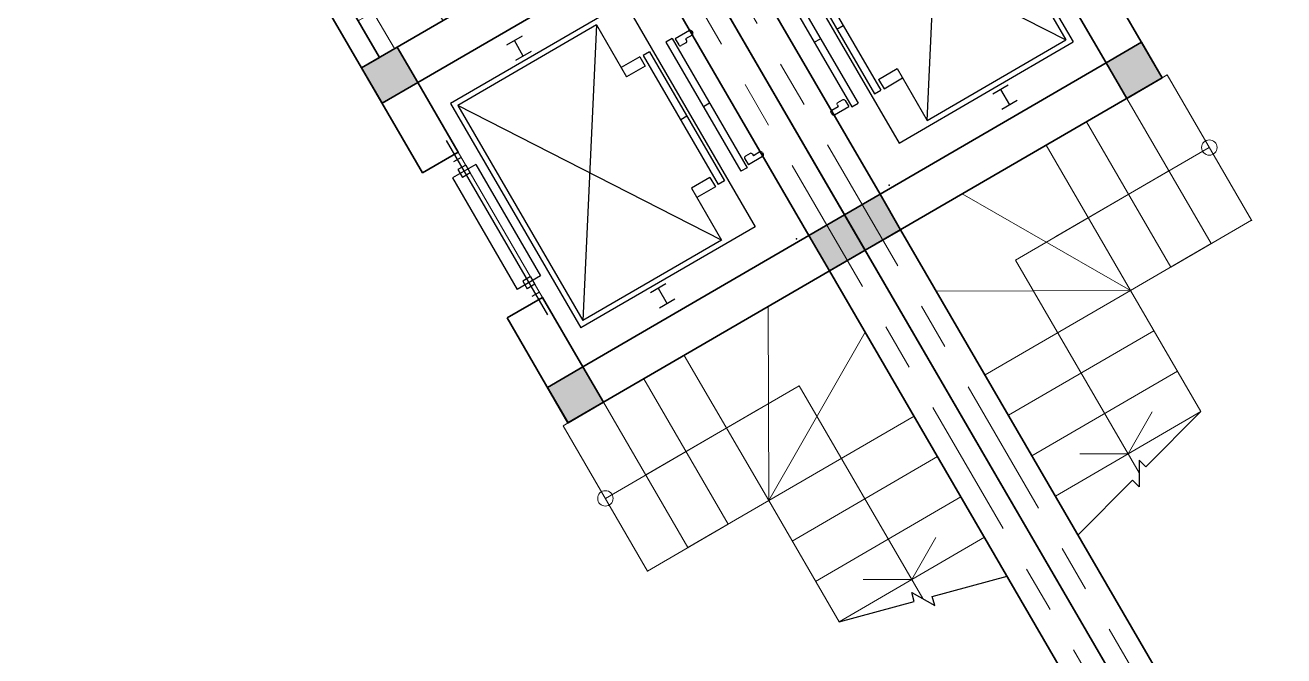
# Model space of a CAD drawing. Header units: millimetres. Extents: x 567980 to 569372, y 2065777 to 2066674.
# Drawn here: x 568943.64 to 568950.38, y 2066214.44 to 2066217.82 of the extents above; entities that cross this region are included whole.
import ezdxf

# ---------------------------------------------------------------- set-up
doc = ezdxf.new("R2010")
doc.units = ezdxf.units.MM
doc.linetypes.add('CENTER', pattern=[3, 1.5, -0.5, 0.5, -0.5])
for name, color, linetype, lineweight in [('A-COT VACH', 2, 'Continuous', 35), ('A-HATCH', 251, 'Continuous', 5), ('A-NET CAT', 214, 'Continuous', 30), ('A-NET THAY', 125, 'Continuous', 18), ('A-NOI THAT', 44, 'Continuous', 9), ('A-TRUC', 250, 'CENTER', 5), ('A-TUONG', 255, 'Continuous', 35), ('boDnv', 54, 'Continuous', 25)]:
    doc.layers.add(name, color=color, linetype=linetype, lineweight=lineweight)
for name, color, linetype in [('A-NOITHAT', 252, 'Continuous'), ('ChiaLo', 128, 'CENTER'), ('LoLK', 6, 'Continuous')]:
    doc.layers.add(name, color=color, linetype=linetype)

# ---------------------------------------------------------------- blocks, each defined once
blk = doc.blocks.new('NEN')
at = {"layer": 'ChiaLo', "ltscale": 5}
blk.add_lwpolyline([(256.8202229157323, -165.6969597784337), (246.7726676105522, -148.4039949541911)], dxfattribs=at)
at = {"layer": 'LoLK'}
for points in [[(251.9605570575222, -145.389728362672), (246.7726676106686, -148.403994954424), (256.8202229154995, -165.6969597782008), (262.0081123629352, -162.6826931866817)], [(246.7726676105522, -148.4039949541911), (241.5847781633493, -151.4182615457103), (251.6323334687622, -168.7112263699528), (256.8202229156159, -165.6969597784337)]]:
    blk.add_lwpolyline(points, close=True, dxfattribs=at)
blk = doc.blocks.new('NEN B')
at = {"layer": 'LoLK'}
for points in [[(-16.68729992699809, 20.00000000023283), (-22.68729992699809, 20.00000000023283), (-22.68729992676526, -2.328306436538696e-10), (-16.68729992699809, -2.328306436538696e-10)], [(-10.68729992699809, 20.00000000023283), (-16.68729992699809, 19.99999999976717), (-16.68729992699809, 0), (-10.68729992676526, 0)]]:
    blk.add_lwpolyline(points, close=True, dxfattribs=at)
blk = doc.blocks.new('AP11B2')
at = {"layer": 'A-NOITHAT'}
for p, q in [((359.9999999990687, 1491.603832304019), (-360.0000000009313, 1491.603832304019)), ((-360.0000000009313, 1341.603832304019), (-360.0000000009313, 1491.603832304019)), ((359.9999999990687, 1341.603832304019), (359.9999999990687, 1491.603832304019)), ((557.9627270745113, 1416.603832304019), (-568.2546845125034, 1416.603832304019)), ((-435.0000000009313, 1391.603832304027), (-435.0000000009313, 1441.603832304019)), ((-385.0000000009313, 1391.603832304027), (-385.0000000009313, 1441.603832304019)), ((-335.0000000009313, 1441.603832304019), (-385.0000000009313, 1441.603832304019)), ((-335.0000000009313, 1391.603832304027), (-335.0000000009313, 1441.603832304019)), ((384.9999999990687, 1441.603832304019), (334.9999999990687, 1441.603832304019)), ((334.9999999990687, 1391.603832304027), (334.9999999990687, 1441.603832304019)), ((384.9999999990687, 1391.603832304027), (384.9999999990687, 1441.603832304019)), ((434.9999999990687, 1391.603832304027), (434.9999999990687, 1441.603832304019)), ((-335.0000000009313, 1391.603832304027), (-385.0000000009313, 1391.603832304027)), ((359.9999999990687, 1341.603832304019), (-360.0000000009313, 1341.603832304019)), ((384.9999999990687, 1391.603832304027), (334.9999999990687, 1391.603832304027)), ((-725.0000000009313, 166.1255714344661), (-725.0000000009313, 1291.603832304019)), ((724.9999999990687, 1291.603832304019), (-725.0000000009313, 1291.603832304019)), ((724.9999999990687, 166.1255714344588), (724.9999999990687, 1291.603832304019)), ((-695.0000000009313, 366.1255714344516), (-695.0000000009313, 1261.603832304019)), ((694.9999999990687, 1261.603832304019), (-695.0000000009313, 1261.603832304019)), ((694.9999999990687, 366.1255714344516), (-695.0000000009313, 1261.603832304019)), ((-695.0000000009313, 366.1255714344516), (694.9999999990687, 1261.603832304019)), ((694.9999999990687, 366.1255714344516), (694.9999999990687, 1261.603832304019)), ((-850.0000000009313, 757.1255714344661), (-850.0000000009313, 857.1255714344661)), ((-750.0000000009313, 757.1255714344661), (-750.0000000009313, 857.1255714344661)), ((749.9999999990687, 757.1255714344661), (749.9999999990687, 857.1255714344661)), ((849.9999999990687, 757.1255714344661), (849.9999999990687, 857.1255714344661)), ((-750.0000000009313, 807.1255714344588), (-850.0000000009313, 807.1255714344588)), ((749.9999999990687, 807.1255714344588), (849.9999999990687, 807.1255714344516)), ((-360.0000000009313, 366.1255714344516), (-695.0000000009313, 366.1255714344516)), ((-420.0000000009313, 246.1255714344588), (-420.0000000009313, 366.1255714344516)), ((-360.0000000009313, 246.1255714344588), (-360.0000000009313, 366.1255714344516)), ((694.9999999990687, 366.1255714344516), (359.9999999990687, 366.1255714344516)), ((359.9999999990687, 246.1255714344516), (359.9999999990687, 366.1255714344516)), ((419.9999999990687, 246.1255714344516), (419.9999999990687, 366.1255714344516)), ((-360.0000000009313, 246.1255714344588), (-420.0000000009313, 246.1255714344588)), ((417.3913043467328, 226.1255714344588), (-417.3913043485954, 226.1255714344661)), ((-417.3913043485954, 186.1255714344588), (-417.3913043485954, 226.1255714344661)), ((-9.313225746154785e-10, 186.1255714344516), (-9.313225746154785e-10, 226.1255714344661)), ((419.9999999990687, 246.1255714344516), (359.9999999990687, 246.1255714344516)), ((417.3913043467328, 186.1255714344516), (417.3913043467328, 226.1255714344588)), ((724.9999999990687, 166.1255714344588), (-725.0000000009313, 166.1255714344661)), ((417.3913043467328, 186.1255714344516), (-417.3913043485954, 186.1255714344588)), ((417.3913043467328, 79.48334088382398), (-417.3913043485954, 79.48334088382398)), ((-417.3913043485954, 39.48334088382398), (-417.3913043485954, 79.48334088382398)), ((-9.313225746154785e-10, 39.48334088382398), (-9.313225746154785e-10, 79.48334088382398)), ((417.3913043467328, 39.48334088382398), (417.3913043467328, 79.48334088382398)), ((417.3913043467328, 39.48334088382398), (-417.3913043485954, 39.48334088382398)), ((-407.3913043476641, -66.86999999999534), (-407.3913043476641, 25)), ((-367.3913043485954, 25), (-407.3913043476641, 25)), ((-357.3913043485954, -15), (-357.3913043485954, 15)), ((357.3913043467328, -15), (357.3913043467328, 15)), ((407.3913043458015, 25), (367.3913043467328, 25)), ((407.3913043458015, -66.86999999999534), (407.3913043458015, 25)), ((-377.3913043476641, -66.86999999999534), (-377.3913043476641, -24.99999999999272)), ((-367.3913043485954, -24.99999999999272), (-377.3913043476641, -24.99999999999272)), ((377.3913043458015, -24.99999999999272), (367.3913043467328, -24.99999999999272)), ((377.3913043458015, -66.86999999999534), (377.3913043458015, -24.99999999999272)), ((-387.3913043485954, -76.86999999999534), (-397.3913043485954, -76.86999999999534)), ((397.3913043467328, -76.86999999999534), (387.3913043467328, -76.86999999999534))]:
    blk.add_line(p, q, dxfattribs=at)
for centre, start, end in [((-367.3913043485954, 15), 0, 90), ((367.3913043467328, 15), 90, 180), ((-397.3913043485954, -66.86999999999534), 180, 270), ((-387.3913043485954, -66.86999999999534), 270, 0), ((-367.3913043485954, -15), 270, 0), ((367.3913043467328, -15), 180, 270), ((387.3913043467328, -66.86999999999534), 180, 270), ((397.3913043467328, -66.86999999999534), 270, 0)]:
    blk.add_arc(centre, 10, start, end, dxfattribs=at)
for p in [(-900.0000000009313, 0), (899.9999999990687, 0)]:
    blk.add_point(p, dxfattribs=at)
blk = doc.blocks.new('cot 220')
at = {"layer": 'A-COT VACH'}
h = blk.add_hatch(color=256, dxfattribs=at)
h.dxf.hatch_style = 1
h.paths.add_polyline_path([(110.0000037951395, 109.9999999980937), (-109.9999962048605, 109.9999999980937), (-109.9999962048605, -110.0000000019063), (110.0000037951395, -110.0000000019063)])
blk.add_lwpolyline([(-109.9999962048605, -110.0000000019063), (110.0000037951395, -110.0000000019063), (110.0000037951395, 109.9999999980937), (-109.9999962048605, 109.9999999980937)], close=True, dxfattribs=at)
blk = doc.blocks.new('MBT1 A1')
at = {"layer": 'A-HATCH', "ltscale": 100}
h = blk.add_hatch(dxfattribs=at)
h.set_pattern_fill('_USER', color=251, scale=0.3, double=1, pattern_type=0)
h.set_pattern_definition([(6.232856619229086e-15, (-314.5519877213519, -96.80991696077399), (-1.387778780781446e-17, 0.3), []), (90, (-314.5519877213519, -96.80991696077399), (-0.2999999999999999, 0), [])])
h.paths.add_polyline_path([(0.6700006034225225, -4.729995999718085), (0.4600000001955777, -4.729995999950916), (0.4599999999627471, -5.529995999997482), (1.619999999878928, -5.529995999764651), (1.619999999878928, -5.529991999734193), (1.730000000214204, -5.529991999967024), (1.730000000214204, -4.839999999618158), (1.729999999748543, -4.039999999804422), (1.729999999981374, -3.929999999934807), (0.6700006031896919, -3.929999999701977)])
at = {"layer": 'A-NET CAT'}
blk.add_lwpolyline([(1.120000000111759, -9.379713737638667), (0.7168689491227269, -9.487732377136126), (0.7039279968012124, -9.439436085987836), (0.633217318682, -9.561910572927445), (0.6202763663604856, -9.513614281779155), (0.2201106760185212, -9.620838355505839)], dxfattribs=at)
at = {"layer": 'A-NET THAY', "ltscale": 100}
for p, q in [((0, -5.529995999764651), (1.839999999850988, -5.529995999997482)), ((1.619999999878928, -7.079995999811217), (1.619999999878928, -6.179995999671519)), ((1.120000000111759, -8.629713737638667), (0.6006710005458444, -7.729548536008224)), ((1.120000000111759, -8.629713737638667), (1.120000000111759, -7.729999999748543)), ((1.369999999878928, -8.629713737638667), (1.370000000111759, -7.729999999981374)), ((1.619999999878928, -8.629713737638667), (1.619999999878928, -7.729999999748543)), ((1.120000000111759, -8.629713737638667), (0.2199999999720603, -8.110098495380953)), ((1.120000000111759, -8.629713737638667), (0.220000000204891, -8.629713737871498)), ((1.120000000111759, -8.629713737638667), (1.120000000111759, -9.379713737638667)), ((1.619999999878928, -8.629713737638667), (1.120000000111759, -8.629713737638667)), ((1.869999999878928, -8.629713737638667), (1.369999999878928, -8.629713737638667)), ((1.119999999878928, -8.879713737638667), (0.220000000204891, -8.879713737638667)), ((1.120000000111759, -9.129713737871498), (0.220000000204891, -9.129713737638667)), ((1.120000000111759, -9.379713737638667), (0.2199999999720603, -9.379713737871498))]:
    blk.add_line(p, q, dxfattribs=at)
at = {"layer": 'A-NET THAY', "color": 251, "ltscale": 10}
for p, q in [((1.620000000111759, -8.179856868926436), (0.6699999999254942, -8.179856868693605)), ((0.6700000001583248, -9.49820109992288), (0.6699999999254942, -8.179856868693605)), ((1.869999999878928, -8.179856868693605), (0.9199999999254942, -8.179856868693605))]:
    blk.add_line(p, q, dxfattribs=at)
at = {"layer": 'A-NET THAY', "ltscale": 100}
blk.add_lwpolyline([(1.869999999878928, -8.629713737638667), (1.869999999878928, -7.729999999981374), (1.840000000083819, -7.729999999748543)], dxfattribs=at)
at = {"layer": 'A-NET THAY', "ltscale": 10}
blk.add_lwpolyline([(0.4458215811755508, -9.249713737517595), (0.6699999999254942, -9.379713737638667), (0.8941784189082682, -9.249713737517595)], dxfattribs=at)
blk.add_circle((1.869999999878928, -8.179856868693605), 0.04118169652319922, dxfattribs=at)
at = {"layer": 'A-NET THAY', "ltscale": 100}
for p in [(1.369999999878928, -8.629713737638667), (1.369999999878928, -8.629713737638667), (1.619999999878928, -8.629713737638667), (1.619999999878928, -8.629713737638667), (1.869999999878928, -8.629713737638667), (1.869999999878928, -8.629713737638667)]:
    blk.add_point(p, dxfattribs=at)
at = {"layer": 'A-TRUC', "ltscale": 0.5}
blk.add_line((0.1100000001024455, -16.8899959998671), (0.1099999998696148, -2.109995999606326), dxfattribs=at)
at = {"layer": 'A-TUONG'}
for p, q in [((0, -17.10999999986961), (0, -2)), ((1.730000000214204, -5.529995999997482), (1.729999999981374, -4.829999999608845)), ((1.839999999850988, -5.529995999997482), (1.840000000083819, -4.829999999841675)), ((1.730000000214204, -5.529995999997482), (1.839999999850988, -5.529995999997482)), ((0.2199999999720603, -12.49999599996954), (0.2199999999720603, -7.729995999950916))]:
    blk.add_line(p, q, dxfattribs=at)
at = {"layer": 'A-TUONG', "ltscale": 100}
blk.add_lwpolyline([(1.840000000083819, -7.079995999811217), (1.840000000083819, -7.729995999718085), (0, -7.729995999718085), (0, -5.529995999764651), (1.839999999850988, -5.529995999997482), (1.840000000083819, -6.179995999904349), (1.619999999878928, -6.179995999671519), (1.619999999878928, -5.749995999736711), (0.2199999999720603, -5.749995999736711), (0.2199999999720603, -7.509995999978855), (1.620000000111759, -7.509995999746025), (1.619999999878928, -7.079995999811217)], close=True, dxfattribs=at)
at = {"layer": 'A-COT VACH', "xscale": 0.001, "yscale": 0.001, "zscale": 0.001}
for p in [(1.729999996256083, -5.639991999836639), (0.1099999963771552, -7.619999999878928), (1.729999996256083, -7.619999999878928)]:
    blk.add_blockref('cot 220', p, dxfattribs=at)
at = {"layer": 'A-NOI THAT', "linetype": 'Continuous', "xscale": -0.0009583333333333351, "yscale": 0.0009583333333333351, "zscale": 0.0009583333333333339, "rotation": 270}
blk.add_blockref('AP11B2', (0.2863796604797244, -6.629995999624953), dxfattribs=at)
blk = doc.blocks.new('MBT1 B')
at = {"layer": 'LoLK'}
for name, p in [('NEN B', (2.328306436538696e-10, 2.328306436538696e-10)), ('MBT1 A1', (-16.6872999239713, 20.00000400748104))]:
    blk.add_blockref(name, p, dxfattribs=at)
at = {"layer": 'LoLK', "xscale": -1}
blk.add_blockref('MBT1 A1', (-16.68729992513545, 20.00000400748104), dxfattribs=at)

msp = doc.modelspace()

# ---------------------------------------------------------------- block references
at = {"layer": 'boDnv'}
msp.add_blockref('NEN', (568697.4807461541, 2066371.697269554), dxfattribs=at)

# ---------------------------------------------------------------- next in the draw order: block references
at = {"layer": 'LoLK', "rotation": 30.15743675345276}
msp.add_blockref('MBT1 B', (568968.7296135384, 2066214.383638295), dxfattribs=at)

doc.saveas('drawing.dxf')
